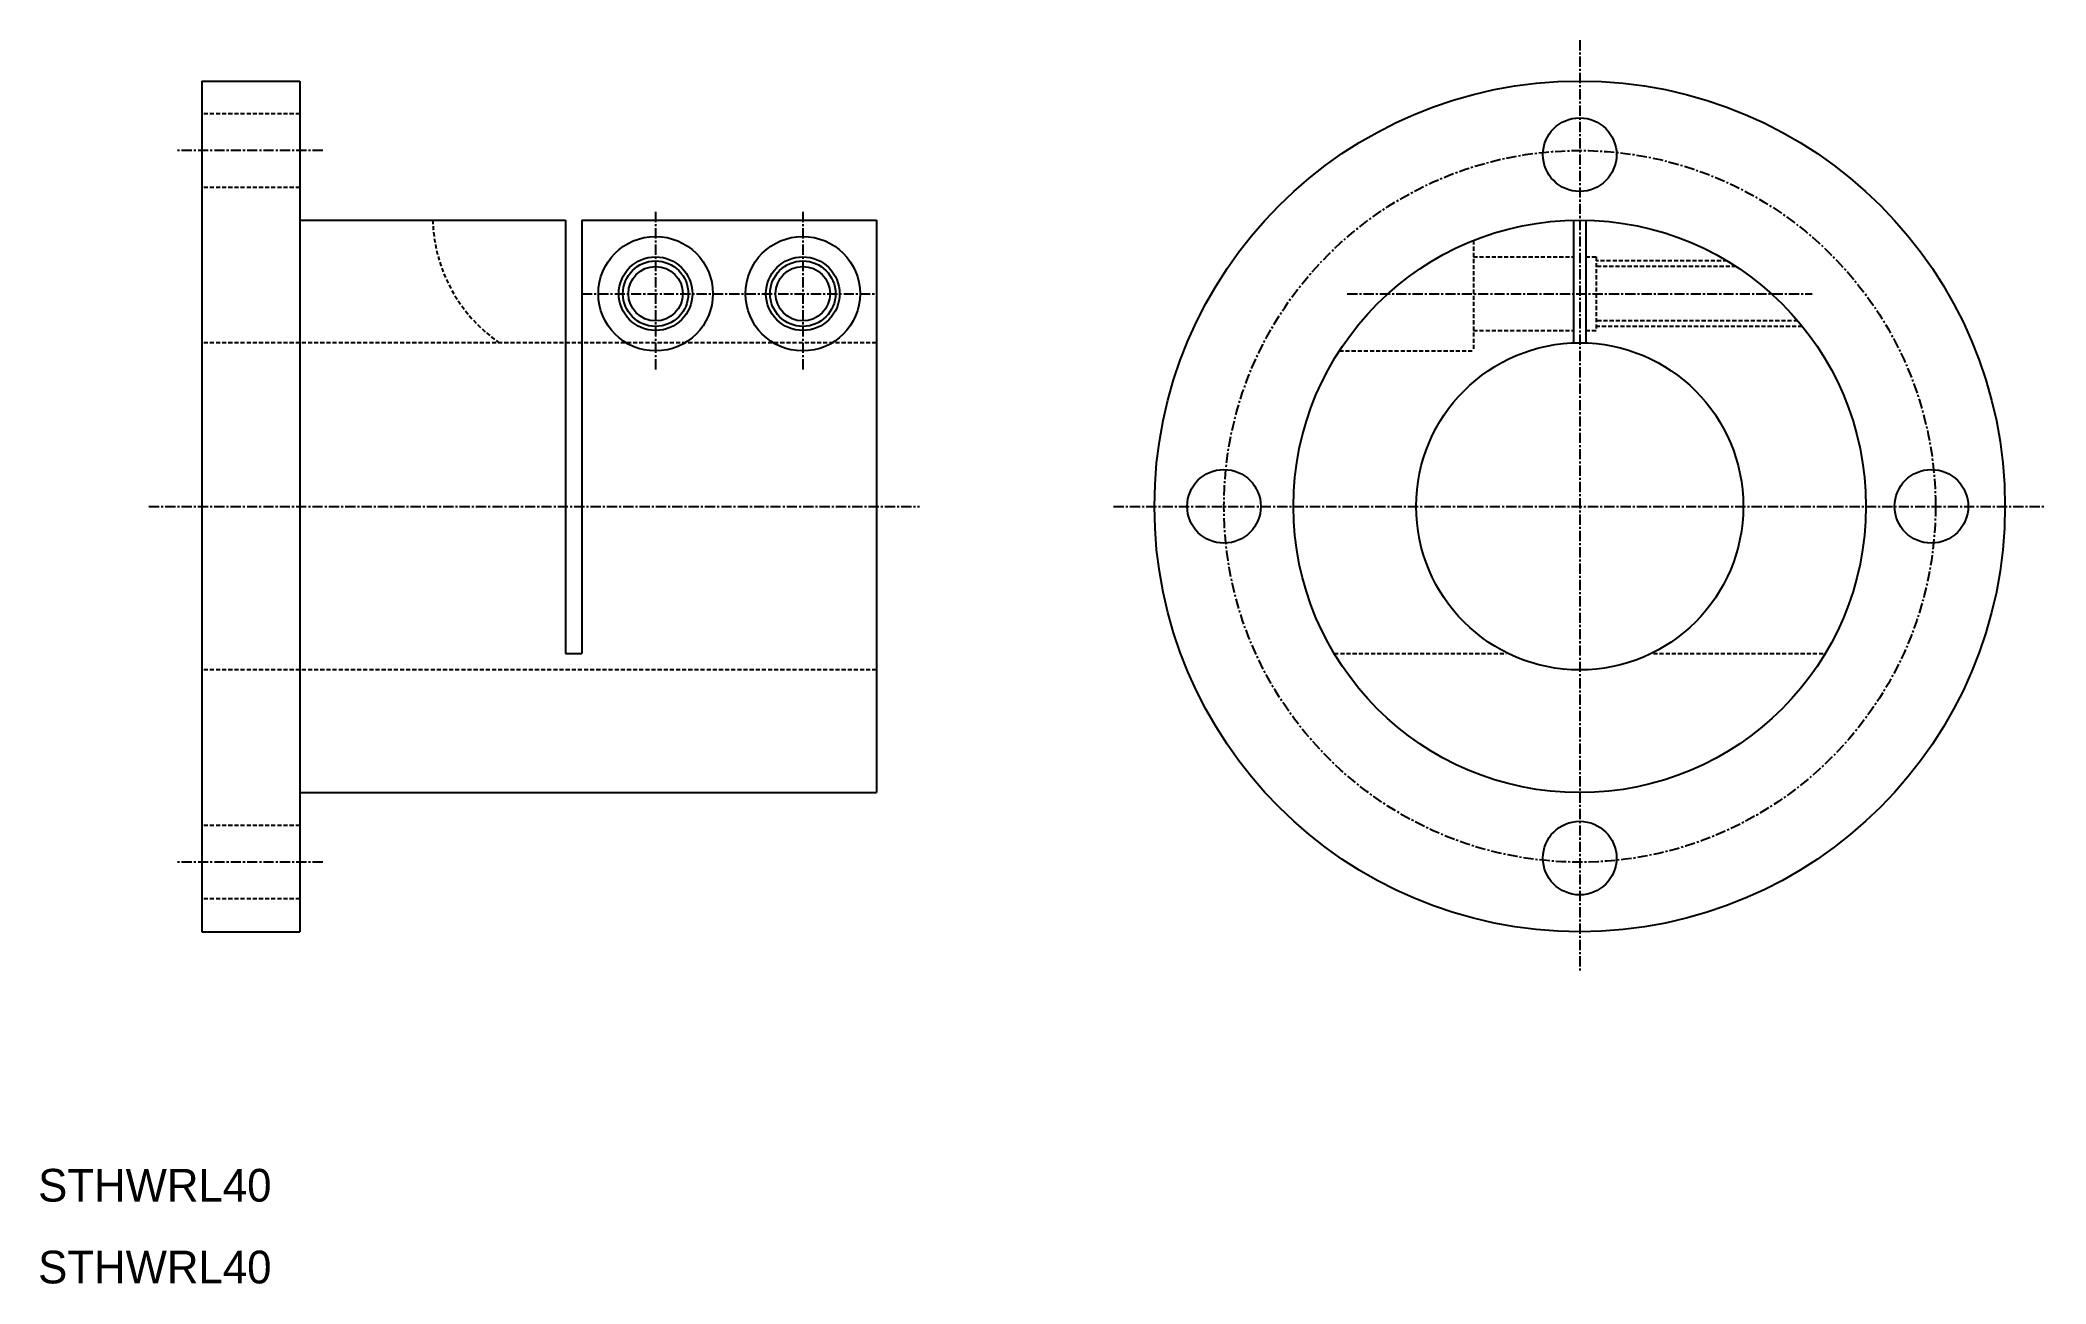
# Model space of a CAD drawing. Extents: x 10 to 255, y 10 to 162.
import ezdxf

# ---------------------------------------------------------------- set-up
doc = ezdxf.new("R2010")
doc.units = 0
doc.linetypes.add('CENTER', pattern=[2, 1.25, -0.25, 0.25, -0.25])
doc.linetypes.add('DASHED', pattern=[0.75, 0.5, -0.25])
doc.layers.get('0').update_dxf_attribs({"linetype": 'CONTINUOUS'})
doc.layers.add('CENTER', color=1, linetype='CENTER')

msp = doc.modelspace()

# ---------------------------------------------------------------- linework, layer by layer
at = {"color": 7, "linetype": 'CONTINUOUS'}
for p, q in [((30, 157), (30, 53)), ((30, 157), (42, 157)), ((42, 157), (42, 53)), ((42, 140), (74.5, 140)), ((74.5, 140), (74.5, 87)), ((76.5, 140), (76.5, 87)), ((76.5, 140), (112.5, 140)), ((112.5, 140), (112.5, 70)), ((197.75, 139.99), (197.75, 124.99)), ((199.25, 139.99), (199.25, 124.99)), ((74.5, 87), (76.5, 87)), ((42, 70), (112.5, 70)), ((30, 53), (42, 53))]:
    msp.add_line(p, q, dxfattribs=at)
at = {"color": 3, "linetype": 'DASHED'}
for p, q in [((42, 153), (30, 153)), ((42, 144), (30, 144)), ((185.5, 137.5), (185.5, 124)), ((185.5, 135.5), (197.75, 135.5)), ((199.25, 135.5), (200.5, 135.5)), ((200.5, 135.5), (200.5, 126.5)), ((216.53, 135), (200.5, 135)), ((217.61, 134.32), (200.5, 134.32)), ((225.16, 127.67), (200.5, 127.67)), ((185.5, 126.5), (197.75, 126.5)), ((199.25, 126.5), (200.5, 126.5)), ((225.72, 127), (200.5, 127)), ((112.5, 125), (30, 125)), ((169.11, 124), (185.5, 124)), ((168.48, 87), (189.49, 87)), ((207.51, 87), (228.52, 87)), ((112.5, 85), (30, 85)), ((42, 66), (30, 66)), ((42, 57), (30, 57))]:
    msp.add_line(p, q, dxfattribs=at)
at = {"color": 7, "linetype": 'CONTINUOUS'}
for centre, radius in [((198.5, 105), 52), ((198.5, 148), 4.5), ((198.5, 105), 35), ((85.5, 131), 7), ((103.5, 131), 7), ((85.5, 131), 4.5), ((103.5, 131), 4.5), ((85.5, 131), 3.33), ((103.5, 131), 3.33), ((198.5, 105), 20), ((155, 105), 4.5), ((241.5, 105), 4.5), ((198.5, 62), 4.5)]:
    msp.add_circle(centre, radius, dxfattribs=at)
at = {"color": 3, "linetype": 'CONTINUOUS'}
for centre in [(85.5, 131), (103.5, 131)]:
    msp.add_circle(centre, 4, dxfattribs=at)
at = {"color": 3, "linetype": 'DASHED'}
msp.add_arc((77.13, 140.53), 18.89, 181.6032, 235.2826, dxfattribs=at)
at = {"layer": 'CENTER', "color": 1, "linetype": 'CENTER'}
for p, q in [((198.5, 162), (198.5, 48)), ((44.8, 148.5), (26.85, 148.5)), ((85.5, 141), (85.5, 121.5)), ((103.5, 141), (103.5, 121.5)), ((76.5, 131), (112.5, 131)), ((170.07, 131), (226.93, 131)), ((23.54, 105), (117.79, 105)), ((141.5, 105), (255.5, 105)), ((44.8, 61.5), (26.85, 61.5))]:
    msp.add_line(p, q, dxfattribs=at)
msp.add_circle((198.5, 105), 43.5, dxfattribs=at)

# ---------------------------------------------------------------- texts
at = {"color": 7, "linetype": 'CONTINUOUS'}
for p in [(10, 20), (10, 10)]:
    msp.add_text('STHWRL40', height=4, dxfattribs=at).set_placement(p)

doc.saveas('drawing.dxf')
